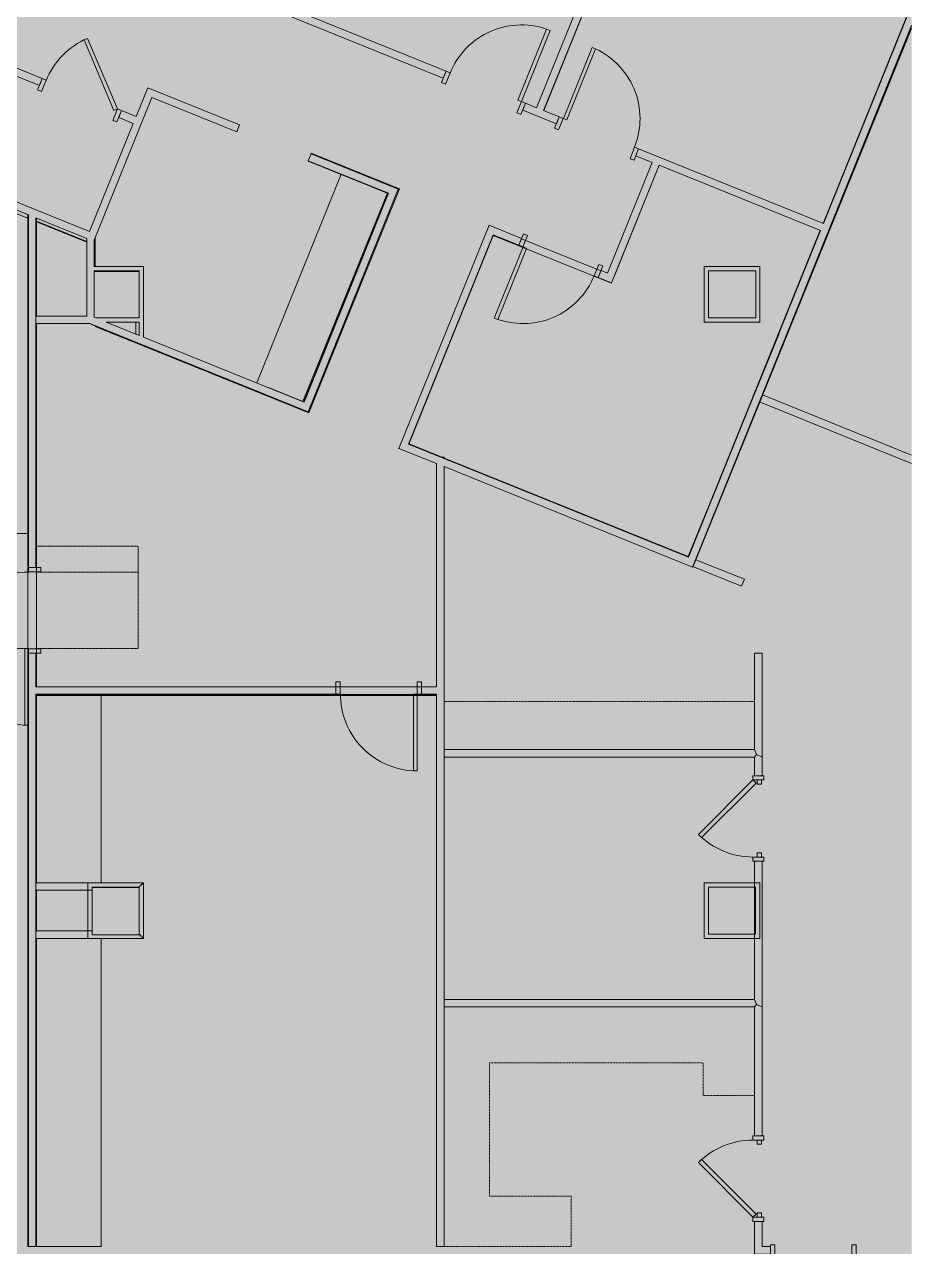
# Model space of a CAD drawing. Header units: inches. Extents: x 240 to 2111, y -1901 to 154.
# Drawn here: x 1696 to 2111, y -748 to -176 of the extents above; entities that cross this region are included whole.
import ezdxf

# ---------------------------------------------------------------- set-up
doc = ezdxf.new("R2010")
doc.units = ezdxf.units.IN
doc.header["$MEASUREMENT"] = 0
doc.linetypes.add('Dash', pattern=[0.25, 0.125, -0.125])
doc.linetypes.add('IMPORT-HIDDEN4 _2_', pattern=[0.09375, 0.0625, -0.03125])
doc.layers.get('DefPoints').update_dxf_attribs({"lineweight": 9})
for name, color, linetype, lineweight in [('8th floor - 800-805 background_dwg', 8, 'Continuous', 9), ('A-COLS', 52, 'Continuous', 13), ('A-DETL-GENF', 92, 'Continuous', 9), ('A-DOOR', 31, 'Continuous', 13), ('A-DOOR-FRAM', 31, 'Continuous', 20), ('A-Flor-Case-Demo', 7, 'IMPORT-HIDDEN4 _2_', 9), ('A-GENM', 13, 'Dash', 9), ('A-WALL', 113, 'Continuous', 13), ('A-Wall-Bldg', 7, 'Continuous', 9), ('A-Wall-Exst', 7, 'Continuous', 9), ('A-WALL-PATT', 111, 'Continuous', 13), ('I-WALL', 2, 'Continuous', 13), ('Q-CASE', 31, 'Continuous', 9)]:
    doc.layers.add(name, color=color, linetype=linetype, lineweight=lineweight)

# ---------------------------------------------------------------- blocks, each defined once
blk = doc.blocks.new('Single Flush - OTJ_SOLIDFLUSH_ALUM-4827086-FIRST FLOOR CONSTRUCTION')
at = {"layer": 'A-DOOR', "color": 8, "lineweight": 20}
for p, q in [((16.15625, 37.5625), (16.15625, 1.75)), ((17.90625, 37.5625), (16.15625, 37.5625)), ((17.90625, 1.75), (17.90625, 37.5625)), ((16.15625, 1.75), (17.90625, 1.75))]:
    blk.add_line(p, q, dxfattribs=at)
at = {"layer": 'A-DOOR', "lineweight": 9}
blk.add_arc((17.90625, 1.75), 35.8125, 90, 180.5, dxfattribs=at)
at = {"layer": 'A-DOOR-FRAM', "color": 8}
for p, q in [((-20, -4), (-20, 1.75)), ((-20, 1.75), (-18, 1.75)), ((-18, -4), (-18, 1.75)), ((18.000004, -4), (18.000004, 1.75)), ((18.000004, 1.75), (20.000004, 1.75)), ((20.000004, -4), (20.000004, 1.75)), ((-20, -4), (-18, -4)), ((18.000004, -4), (20.000004, -4))]:
    blk.add_line(p, q, dxfattribs=at)
blk = doc.blocks.new('Single Flush - OTJ_SOLIDFLUSH_ALUM-4827087-FIRST FLOOR CONSTRUCTION')
at = {"layer": 'A-DOOR', "color": 8, "lineweight": 20}
for p, q in [((16.15625, -1.75), (17.90625, -1.75)), ((16.15625, -37.5625), (16.15625, -1.75)), ((17.90625, -1.75), (17.90625, -37.5625)), ((17.90625, -37.5625), (16.15625, -37.5625))]:
    blk.add_line(p, q, dxfattribs=at)
at = {"layer": 'A-DOOR', "lineweight": 9}
blk.add_arc((17.90625, -1.75), 35.8125, 179.5, 270, dxfattribs=at)
at = {"layer": 'A-DOOR-FRAM', "color": 8}
for p, q in [((-20, 4), (-20, -1.75)), ((-20, 4), (-18, 4)), ((-18, 4), (-18, -1.75)), ((18.000004, 4), (18.000004, -1.75)), ((18.000004, 4), (20.000004, 4)), ((20.000004, 4), (20.000004, -1.75)), ((-20, -1.75), (-18, -1.75)), ((18.000004, -1.75), (20.000004, -1.75))]:
    blk.add_line(p, q, dxfattribs=at)
blk = doc.blocks.new('Single Flush - OTJ_SOLIDFLUSH_ALUM-4852181-FIRST FLOOR CONSTRUCTION')
at = {"layer": 'A-DOOR', "color": 8, "lineweight": 20}
for p, q in [((-7.42, 27.07), (-8.65, 25.84)), ((-8.65, 25.84), (16.67, 0.51)), ((17.91, 1.75), (-7.42, 27.07)), ((16.67, 0.51), (17.91, 1.75))]:
    blk.add_line(p, q, dxfattribs=at)
at = {"layer": 'A-DOOR', "lineweight": 9}
blk.add_arc((17.91, 1.75), 35.81, 135, 180.5, dxfattribs=at)
at = {"layer": 'A-DOOR-FRAM', "color": 8}
for p, q in [((-20, -4), (-20, 1.75)), ((-20, 1.75), (-18, 1.75)), ((-18, -4), (-18, 1.75)), ((18, -4), (18, 1.75)), ((18, 1.75), (20, 1.75)), ((20, -4), (20, 1.75)), ((-20, -4), (-18, -4)), ((18, -4), (20, -4))]:
    blk.add_line(p, q, dxfattribs=at)
blk = doc.blocks.new('Single Flush - OTJ_SOLIDFLUSH_ALUM-4957315-FIRST FLOOR CONSTRUCTION')
at = {"layer": 'A-DOOR', "lineweight": 20}
for p, q in [((17.91, -3.5), (17.91, -1.75)), ((17.91, -1.75), (20, -1.75)), ((53.72, -3.5), (17.91, -3.5)), ((53.72, -1.75), (53.72, -3.5))]:
    blk.add_line(p, q, dxfattribs=at)
at = {"layer": 'A-DOOR', "lineweight": 9}
blk.add_arc((17.91, -1.75), 35.81, 179.5, 0, dxfattribs=at)
at = {"layer": 'A-DOOR-FRAM'}
for p, q in [((-20, 4), (-20, -1.75)), ((-20, 4), (-18, 4)), ((-18, 4), (-18, -1.75)), ((18, 4), (18, -1.75)), ((18, 4), (20, 4)), ((20, 4), (20, -1.75)), ((-20, -1.75), (-18, -1.75)), ((18, -1.75), (20, -1.75))]:
    blk.add_line(p, q, dxfattribs=at)
at = {"layer": 'A-GENM'}
for p, q in [((-17.91, 49.56), (-29.91, 49.56)), ((-29.91, 1.75), (-29.91, 49.56)), ((-17.91, 49.56), (17.91, 49.56)), ((-17.91, 1.75), (-17.91, 49.56)), ((17.91, 1.75), (17.91, 49.56)), ((17.87, 1.75), (17.91, 1.75)), ((-35.91, -1.75), (-35.91, -61.56)), ((17.87, -1.75), (17.91, -1.75)), ((17.91, -1.75), (17.91, -61.56)), ((-35.91, -61.56), (17.91, -61.56))]:
    blk.add_line(p, q, dxfattribs=at)
blk = doc.blocks.new('Rectangular Column - 22X22-4979500-FIRST FLOOR CONSTRUCTION')
at = {"layer": 'A-COLS', "lineweight": 9}
blk.add_hatch(color=7, dxfattribs=at).paths.add_polyline_path([(11, -11), (11, 11), (-11, 11), (-11, -11)], flags=0)
at = {"layer": 'A-COLS', "color": 8, "lineweight": 20}
for p, q in [((11, 11), (-11, 11)), ((-11, 11), (-11, -11)), ((11, -11), (11, 11)), ((-11, -11), (11, -11))]:
    blk.add_line(p, q, dxfattribs=at)
blk = doc.blocks.new('8th floor - 800-805 background_dwg_C-Counter Top1 - 24_ Depth-4634366-FIRST FLOOR DEMOLITION-5390180-FIRST FLOOR CONSTRUCTION')
at = {"layer": 'Q-CASE', "color": 7}
for p, q in [((58.02, -0.75), (-47.26, -0.75)), ((-47.26, -24), (58.02, -24))]:
    blk.add_line(p, q, dxfattribs=at)
blk = doc.blocks.new('8th floor - 800-805 background_dwg_C-Counter Top - ADJ HEIGHT 2_7_ D-4634555-FIRST FLOOR DEMOLITION-5390181-FIRST FLOOR CONSTRUCTION')
at = {"layer": 'Q-CASE', "color": 7}
for p, q in [((40.52, 31), (-47.26, 31)), ((40.52, 0.75), (-47.26, 0.75))]:
    blk.add_line(p, q, dxfattribs=at)
blk = doc.blocks.new('8th floor - 800-805 background_dwg_C-Counter Top - ADJ HEIGHT 2_7_ D-4557805-FIRST FLOOR DEMOLITION-5390182-FIRST FLOOR CONSTRUCTION')
at = {"layer": 'Q-CASE', "color": 7}
blk.add_line((96.65, 0.75), (-47.26, 0.75), dxfattribs=at)
at = {"layer": 'Q-CASE', "color": 7, "flags": 128}
blk.add_lwpolyline([(96.65, 0.57), (96.65, 0.75), (96.65, 31), (-47.26, 31)], dxfattribs=at)
blk = doc.blocks.new('8th floor - 800-805 background_dwg-4807125-FIRST FLOOR CONSTRUCTION')
at = {"layer": 'A-Wall-Bldg'}
h = blk.add_hatch(color=256, dxfattribs=at)
h.paths.add_polyline_path([(1317.55, 942.53), (1317.55, 947.53), (1276.05, 947.53), (1276.05, 973.53), (1171.71, 973.55), (1171.71, 1285.55), (1166.74, 1285.55), (1166.74, 1281.56), (1166.74, 1281.56), (1166.72, 942.54), (1314.47, 942.53)], flags=0)
h.paths.add_polyline_path([(1271.05, 969.07), (1271.05, 947.53), (1171.7, 947.55), (1171.71, 969.09), (1271.05, 969.07)], flags=0)
for points in [[(732.74, 1282.6), (710.74, 1282.6), (710.74, 1260.6), (732.74, 1260.6)], [(1020.74, 1282.56), (998.74, 1282.56), (998.74, 1260.57), (1020.74, 1260.57)], [(710.98, 991.84), (710.98, 994.59), (710.71, 994.59), (710.71, 973.58), (710.98, 973.58), (710.98, 991.28)], [(1020.71, 972.57), (1020.67, 972.6), (998.98, 972.6), (998.98, 994.57), (998.71, 994.57), (998.71, 972.56), (1020.71, 972.56)]]:
    blk.add_hatch(color=256, dxfattribs=at).paths.add_polyline_path(points, flags=0)
at = {"layer": 'A-Flor-Case-Demo', "flags": 128}
for points in [[(934.48, 1137.03), (911.97, 1137.03), (911.97, 1282.09), (934.48, 1282.09)], [(1096.13, 1282.09), (1096.13, 1258.09), (1080.84, 1258.09), (1080.84, 1158.28), (1143.12, 1158.28), (1143.12, 1196.42), (1166.73, 1196.42), (1166.73, 1137.03), (1054.71, 1137.03), (1054.71, 1282.09)]]:
    blk.add_lwpolyline(points, close=True, dxfattribs=at)
at = {"layer": 'A-Wall-Bldg'}
blk.add_line((1020.71, 972.56), (998.7, 972.56), dxfattribs=at)
at = {"layer": 'A-Wall-Bldg', "flags": 128}
for points in [[(708.75, 1258.6), (734.75, 1258.6), (734.75, 1284.6), (708.75, 1284.6), (708.75, 1258.6)], [(710.74, 1260.6), (710.74, 1282.6), (732.74, 1282.6), (732.74, 1260.6), (710.74, 1260.6)], [(996.74, 1258.58), (1022.74, 1258.58), (1022.74, 1284.57), (996.74, 1284.57), (996.74, 1258.58)], [(998.74, 1260.57), (998.74, 1282.57), (1020.74, 1282.57), (1020.74, 1260.56), (998.74, 1260.56)], [(996.71, 970.57), (1022.72, 970.57), (1022.72, 996.56), (996.71, 996.56), (996.71, 970.57)], [(998.7, 972.57), (998.7, 994.57), (998.98, 994.57)]]:
    blk.add_lwpolyline(points, dxfattribs=at)
at = {"layer": 'A-Wall-Exst'}
for p, q in [((586.31, 1355.41), (688.55, 1314.08)), ((691.79, 1312.77), (844.52, 1251.02)), ((844.35, 1251.31), (791.72, 1120.58)), ((800.8, 1133.5), (905.11, 1133.5)), ((905.13, 1126.51), (905.13, 1086.51)), ((674.63, 1110.92), (772.02, 1071.58)), ((771.94, 1071.44), (765.31, 1054.98)), ((734.71, 993.09), (740.31, 993.09)), ((708.71, 974.1), (695.05, 974.1)), ((687.7, 946.36), (697.28, 970.08)), ((731.85, 946.61), (686.08, 946.61)), ((905.1, 946.58), (735.35, 946.58))]:
    blk.add_line(p, q, dxfattribs=at)
at = {"layer": 'A-Wall-Exst', "flags": 128}
for points in [[(798.45, 1137), (797.87, 1137), (797.87, 1135.58)], [(908.6, 946.55), (909.13, 946.55), (909.13, 1133.5), (1166.69, 1133.5)], [(736.75, 974.06), (777.06, 1073.85), (672.42, 1116.13), (655.79, 1074.95), (656.02, 1074.86)], [(774.46, 1074.44), (774.62, 1074.84), (672.42, 1116.13), (655.79, 1074.95), (656.02, 1074.86)], [(659.27, 1073.55), (659.5, 1073.46), (674.63, 1110.92)], [(776.57, 1073.58), (776.74, 1073.99), (773.49, 1075.3), (773.33, 1074.89)], [(735.35, 971.2), (745.05, 995.28), (768.56, 1053.67)], [(1166.7, 946.36), (1166.7, 946.54), (1022.72, 946.54), (1022.72, 996.56), (996.71, 996.56), (996.71, 946.57), (908.67, 946.57)], [(1019.22, 972.6), (1019.22, 946.57), (1000.21, 946.57), (1000.21, 972.6)], [(655.96, 872.05), (657.42, 871.46), (686.28, 942.86)], [(684.46, 942.61), (733.34, 942.61), (733.34, 942.86)], [(733.34, 942.86), (733.34, 942.61), (908.67, 942.61), (996.71, 942.61), (1022.72, 942.61), (1166.7, 942.61), (1166.7, 942.86)]]:
    blk.add_lwpolyline(points, dxfattribs=at)
at = {"layer": 'A-WALL-PATT', "color": 7, "lineweight": 9}
for p, q in [((1154.96, 1282.09), (1154.96, 1285.59)), ((845.68, 1254.63), (845.69, 1254.54)), ((845.75, 1254.52), (845.73, 1254.61)), ((635.81, 1183.6), (635.78, 1183.51)), ((797.87, 1135.58), (797.87, 1137)), ((791.62, 1120.54), (791.58, 1120.64)), ((674.63, 1110.92), (674.6, 1111.01)), ((674.6, 1111.01), (674.63, 1110.92)), ((656.02, 1074.86), (655.79, 1074.95)), ((774.62, 1074.84), (774.46, 1074.44)), ((659.5, 1073.46), (659.27, 1073.55)), ((710.98, 994.32), (710.71, 994.59)), ((710.71, 994.59), (710.98, 994.32)), ((997.88, 995.4), (998.98, 994.29)), ((1020.75, 994.6), (1021.55, 995.4)), ((733.34, 942.61), (733.34, 942.86)), ((733.34, 942.86), (733.34, 942.61)), ((909.13, 946.55), (908.6, 946.55)), ((996.71, 946.57), (996.95, 946.36)), ((996.95, 946.36), (996.71, 946.57)), ((1019.22, 946.57), (1019.68, 946.36)), ((1019.68, 946.36), (1019.22, 946.57)), ((1166.7, 946.54), (1166.7, 946.36)), ((1166.7, 942.86), (1166.7, 942.54))]:
    blk.add_line(p, q, dxfattribs=at)
at = {"layer": 'A-WALL-PATT', "color": 7, "lineweight": 9, "flags": 128}
for points in [[(768.83, 1285.6), (768.75, 1285.72)], [(937.98, 1282.09), (936.81, 1282.96), (937.98, 1285.59), (936.81, 1282.96), (934.48, 1282.09), (936.81, 1282.96)], [(1054.73, 1282.09), (1053.56, 1282.96), (1054.73, 1285.59), (1053.56, 1282.96), (1051.23, 1282.09), (1053.56, 1282.96), (1053.56, 1282.96)], [(771.75, 1284.42), (772, 1284.41)], [(848.78, 1253.29), (848.97, 1253.3)], [(716.2, 1215.06), (716.54, 1215.2)], [(694.1, 1159.94), (694.22, 1159.99)], [(798.92, 1138.16), (798.73, 1138.34)], [(791.78, 1120.49), (791.72, 1120.58)], [(672.66, 1115.57), (672.42, 1116.13)], [(744.96, 995.27), (745.05, 995.28)], [(908.56, 942.86), (908.67, 942.58)], [(908.6, 946.51), (908.67, 946.58)], [(996.83, 942.86), (996.71, 942.57)], [(999.74, 946.36), (1000.21, 946.57)], [(1022.49, 946.36), (1022.72, 946.56)], [(1022.6, 942.86), (1022.72, 942.56)]]:
    blk.add_lwpolyline(points, close=True, dxfattribs=at)
for points in [[(889.47, 1282.09), (889.47, 1282.96), (889.47, 1285.59)], [(946.68, 1285.59), (946.68, 1282.96), (946.68, 1282.09)], [(986.68, 1282.09), (986.68, 1282.96), (986.68, 1285.59)], [(1114.96, 1285.59), (1114.96, 1282.96), (1114.96, 1282.09)], [(854.9, 1277.3), (855.71, 1276.97), (858.14, 1275.99)], [(1166.73, 1137.03), (1166.73, 1136.16), (1166.73, 1133.53)], [(773.49, 1075.3), (774.3, 1074.97), (776.74, 1073.99)], [(998.98, 994.29), (996.71, 996.57), (997.88, 995.4)], [(1021.55, 995.4), (1022.72, 996.56), (1020.75, 994.6)]]:
    blk.add_lwpolyline(points, dxfattribs=at)
at = {"layer": 'DefPoints'}
for p, q in [((713.05, 1216.61), (661.37, 1237.5)), ((710.76, 1210.25), (695.78, 1173.17)), ((908.67, 946.58), (908.67, 1133.52)), ((905.17, 1126.51), (905.17, 1086.51))]:
    blk.add_line(p, q, dxfattribs=at)
at = {"layer": 'DefPoints', "flags": 128}
for points in [[(796.92, 1355.41), (768.75, 1285.72), (596.33, 1355.41)], [(845.68, 1254.63), (772, 1284.41), (800.69, 1355.41)], [(1166, 1327.56), (1166, 1329.56), (1171, 1329.56), (1171, 1327.56), (1166, 1327.56)], [(1165.99, 1291.56), (1165.99, 1289.56), (1170.99, 1289.56), (1170.99, 1291.56), (1165.99, 1291.56)], [(1166.73, 1133.53), (1166.73, 1137.03), (1054.71, 1137.03), (1054.71, 1282.09), (1114.96, 1282.09), (1114.96, 1285.59), (1054.73, 1285.59), (986.68, 1285.59), (986.68, 1282.09), (1051.23, 1282.09), (1051.23, 1137.03), (937.98, 1137.03), (937.98, 1282.09), (946.68, 1282.09), (946.68, 1285.59), (937.98, 1285.59), (889.47, 1285.59), (889.47, 1282.09), (934.48, 1282.09), (934.48, 1137.03), (908.67, 1137.03), (802.24, 1137.03)], [(1166.74, 1285.59), (1154.96, 1285.59), (1154.96, 1282.09), (1170.24, 1282.09), (1170.24, 1289.56), (1166.74, 1289.56), (1166.74, 1285.59)], [(848.94, 1253.22), (848.97, 1253.3), (858.14, 1275.99), (854.9, 1277.3), (845.73, 1254.61)], [(844.39, 1251.29), (798.73, 1138.34), (791.58, 1120.64)], [(635.78, 1183.51), (635.81, 1183.6), (507.39, 1235.5), (507.35, 1235.39)], [(791.72, 1120.58), (694.22, 1159.99), (716.54, 1215.2), (716.3, 1215.3)], [(659.3, 1073.58), (674.37, 1110.87), (771.94, 1071.44)]]:
    blk.add_lwpolyline(points, dxfattribs=at)
for points in [[(948.68, 1286.34), (946.68, 1286.34), (946.68, 1281.34), (948.68, 1281.34)], [(948.68, 1285.34), (950.68, 1285.34), (950.68, 1283.34), (948.68, 1283.34)], [(984.68, 1285.34), (982.68, 1285.34), (982.68, 1283.34), (984.68, 1283.34)], [(984.68, 1286.34), (986.68, 1286.34), (986.68, 1281.34), (984.68, 1281.34)], [(1116.96, 1286.34), (1114.96, 1286.34), (1114.96, 1281.34), (1116.96, 1281.34)], [(1116.96, 1285.34), (1118.96, 1285.34), (1118.96, 1283.34), (1116.96, 1283.34)], [(1152.96, 1285.34), (1150.96, 1285.34), (1150.96, 1283.34), (1152.96, 1283.34)], [(1152.96, 1286.34), (1154.96, 1286.34), (1154.96, 1281.34), (1152.96, 1281.34)], [(948.68, 1281.34), (950.09, 1282.75), (975.55, 1257.3), (974.13, 1255.88)], [(1152.96, 1281.34), (1151.54, 1282.75), (1126.09, 1257.3), (1127.5, 1255.88)]]:
    blk.add_lwpolyline(points, close=True, dxfattribs=at)
at = {"layer": 'DefPoints'}
for centre, start, end in [((948.68, 1281.34), 315, 360), ((1152.96, 1281.34), 180, 225)]:
    blk.add_arc(centre, 36, start, end, dxfattribs=at)
at = {"layer": 'I-WALL', "color": 250}
for p, q in [((849.14, 1253.17), (597.53, 1355.41)), ((793.61, 1115.72), (793.7, 1115.93))]:
    blk.add_line(p, q, dxfattribs=at)
at = {"layer": 'I-WALL', "color": 10, "lineweight": 20}
for p, q in [((908.88, 946.55), (908.88, 1086.51)), ((687.49, 946.55), (697, 970.08))]:
    blk.add_line(p, q, dxfattribs=at)
at = {"layer": 'I-WALL', "color": 250, "flags": 128}
blk.add_lwpolyline([(739.96, 1293.49), (844.27, 1251.1), (791.54, 1120.6)], dxfattribs=at)
at = {"rotation": 338}
blk.add_blockref('8th floor - 800-805 background_dwg_C-Counter Top1 - 24_ Depth-4634366-FIRST FLOOR DEMOLITION-5390180-FIRST FLOOR CONSTRUCTION', (718.32, 1093.54), dxfattribs=at)
for name, p in [('8th floor - 800-805 background_dwg_C-Counter Top - ADJ HEIGHT 2_7_ D-4634555-FIRST FLOOR DEMOLITION-5390181-FIRST FLOOR CONSTRUCTION', (956.18, 945.79)), ('8th floor - 800-805 background_dwg_C-Counter Top - ADJ HEIGHT 2_7_ D-4557805-FIRST FLOOR DEMOLITION-5390182-FIRST FLOOR CONSTRUCTION', (1070.06, 945.79))]:
    blk.add_blockref(name, p)

msp = doc.modelspace()

# ---------------------------------------------------------------- hatches: boundary and pattern name
at = {"layer": 'A-DETL-GENF'}
h = msp.add_hatch(color=254, dxfattribs=at)
h.paths.add_polyline_path([(768.71, -1901.45), (848.14, -1901.45), (893.48, -1789.26), (903.31, -1793.24), (859.57, -1901.45), (2110.78, -1901.45), (2110.78, -176.86), (2008.52, -429.97), (1892.39, -383.05), (1892.39, -747.55), (1888.89, -747.53), (1888.89, -489.42), (1881.89, -489.42), (1881.89, -485.92), (1888.89, -485.92), (1888.89, -381.64), (1871.3, -374.53), (1913.44, -270.22), (1928.64, -276.36), (1927.33, -279.61), (1915.37, -274.78), (1875.85, -372.6), (2006.58, -425.41), (2068.3, -272.67), (1992.86, -242.19), (1970.67, -297.12), (1964.41, -294.59), (1965.72, -291.35), (1968.74, -292.56), (1989.62, -240.88), (1981.97, -237.79), (1983.28, -234.55), (2069.61, -269.42), (2110.78, -167.52), (2110.78, 42.18), (1940.83, 110.88), (1553.94, 110.88), (1494.21, -36.95), (1610.28, -83.84), (1608.97, -87.09), (1480.15, -35.04), (1481.46, -31.8), (1490.97, -35.64), (1550.16, 110.88), (1346.5, 110.88), (1315.87, 35.15), (1393.31, 3.82), (1393.43, 4.11), (1413.83, -4.13), (1413.75, -4.44), (1444.38, -16.81), (1443.06, -20.06), (1412.41, -7.67), (1405.5, -24.75), (1385.1, -16.51), (1392, 0.57), (1294.39, 40.06), (1295.7, 43.3), (1312.62, 36.46), (1342.72, 110.88), (1145.86, 110.88), (1150.94, 108.82), (1148.52, 102.84), (1258.62, 58.3), (1257.31, 55.06), (1147.2, 99.6), (1139.52, 80.6), (1115.51, 90.32), (1123.83, 110.88), (631.53, 110.88), (624.73, 94.03), (792.9, 26), (797.01, 36.17), (959.52, -29.48), (958.26, -32.61), (992.67, -46.53), (992.63, -46.63), (994.78, -47.5), (992.9, -52.14), (941.31, -31.15), (849.57, 5.96), (814.09, -81.84), (958.72, -140.67), (994.81, -155.26), (1030.39, -67.29), (1026.24, -65.61), (1028.12, -60.98), (1029.71, -61.62), (1029.75, -61.53), (1058.18, -73.03), (1058.18, -73.13), (1059, -73.46), (1057.13, -78.1), (1037.81, -70.29), (1002.22, -158.26), (1015.08, -163.45), (1018.42, -155.21), (1038.81, -163.45), (1030.57, -183.85), (1010.17, -175.6), (1010.93, -173.71), (998.08, -168.51), (976.49, -221.88), (1215.66, -318.63), (1265.23, -195.93), (1222.67, -178.72), (1234.4, -149.74), (1090.72, -91.66), (1092.59, -87.03), (1095.23, -88.1), (1095.26, -88.03), (1285.7, -165.08), (1283.82, -169.72), (1280.66, -168.44), (1244.39, -258.21), (1281.37, -273.17), (1285.43, -263.13), (1305.83, -271.37), (1298.33, -289.91), (1307.84, -293.76), (1347.55, -195.48), (1317.23, -183.22), (1319.1, -178.59), (1496.33, -250.23), (1496.33, -250.28), (1637.87, -307.47), (1637.86, -1157.84), (1596.49, -1157.84), (1596.49, -1238.44), (1393.68, -1238.48), (1390.34, -1246.85), (1390.34, -1238.44), (1388.86, -1238.44), (1388.86, -855.25), (1285.16, -925.18), (1265.15, -975.36), (1229.33, -960.88), (1199.86, -980.75), (1179.39, -995), (1206.13, -1033.42), (1190.34, -1072.48), (1093.05, -928.2), (1092.62, -927.66), (1092.08, -927.23), (1091.46, -926.93), (1090.79, -926.79), (1090.1, -926.8), (1089.43, -926.97), (1088.82, -927.28), (1040.99, -959.53), (1028.72, -950.31), (1016.73, -940.73), (1005.04, -930.78), (993.65, -920.48), (982.58, -909.85), (971.84, -898.88), (960.67, -886.71), (951.38, -876), (941.31, -863.63), (932.34, -851.92), (923.37, -839.46), (914.79, -826.73), (906.6, -813.75), (898.8, -800.52), (891.41, -787.07), (884.43, -773.4), (877.86, -759.52), (871.72, -745.45), (866.01, -731.2), (860.73, -716.79), (855.89, -702.22), (851.5, -687.51), (847.55, -672.68), (895.3, -640.47), (895.87, -640), (896.35, -639.3), (896.59, -638.72), (896.69, -637.99), (896.59, -637.19), (896.31, -636.49), (811.28, -510.38), (305.2, -510.38), (305.2, -339.24), (300.95, -339.24), (300.95, -335.74), (343.64, -335.74), (357.87, -300.53), (351.67, -298.02), (362.17, -272.03), (368.37, -274.53), (394.3, -210.28), (355.22, -194.49), (356.53, -191.24), (362.31, -193.57), (381.76, -145.42), (375.99, -143.08), (377.3, -139.84), (416.41, -155.63), (461.67, -43.6), (434.32, -32.55), (437.22, -25.37), (440.47, -26.68), (438.87, -30.62), (552.11, -76.36), (596.87, 34.43), (483.64, 80.18), (475.59, 60.26), (481.6, 57.83), (472.61, 35.57), (466.6, 38), (455.45, 10.41), (452.21, 11.72), (463.35, 39.31), (450.36, 44.57), (459.35, 66.82), (472.35, 61.57), (481.71, 84.74), (598.18, 37.68), (627.76, 110.88), (239.63, 110.88), (239.63, -1901.45), (699.56, -1901.45)], flags=0)
h.paths.add_polyline_path([(2042.78, -1867.18), (1791.78, -1867.14), (1791.78, -1754.78), (1749.79, -1754.77), (1749.79, -1772.24), (1727.79, -1772.24), (1727.79, -1754.77), (1697.8, -1754.77), (1697.85, -1292.15), (1701.85, -1294.47), (1713.86, -1294.47), (1713.86, -1292.15), (1734.76, -1292.74), (1734.76, -1303.1), (1734.84, -1302.52), (1734.84, -1318.53), (1701.85, -1318.49), (1701.85, -1414.52), (1805.83, -1414.53), (1805.83, -1318.54), (1776.85, -1318.53), (1776.85, -1302.53), (1838.84, -1302.53), (1838.84, -1314.53), (1838.84, -1314.54), (1838.84, -1318.54), (1809.84, -1318.54), (1809.84, -1414.54), (1913.83, -1414.55), (1913.84, -1318.55), (1880.85, -1318.55), (1880.85, -1302.54), (1942.84, -1302.55), (1942.84, -1314.55), (1942.84, -1314.56), (1942.84, -1318.55), (1984.84, -1318.55), (1984.85, -1302.55), (2016.85, -1302.55), (2016.85, -1292.19), (2020.86, -1292.19), (2020.86, -1287.79), (2037.86, -1287.8), (2037.86, -1292.2), (2041.86, -1292.2), (2041.83, -1516.2), (2024.82, -1516.21), (2024.82, -1451.2), (1895.83, -1451.19), (1895.82, -1455.33), (1890.83, -1455.33), (1890.83, -1428.02), (1713.83, -1428.02), (1713.82, -1454.52), (1701.82, -1454.52), (1701.82, -1571.24), (1890.81, -1571.25), (1890.83, -1494.33), (1895.83, -1494.33), (1895.83, -1511.19), (1939.54, -1511.2), (1939.54, -1516.19), (1895.82, -1516.19), (1895.82, -1564.19), (1983.82, -1564.19), (1983.82, -1516.2), (1978.54, -1516.19), (1978.54, -1511.2), (1988.82, -1511.2), (1988.81, -1655.26), (1978.24, -1655.26), (1978.24, -1650.26), (1983.81, -1650.25), (1983.81, -1610.67), (1964.48, -1610.67), (1964.48, -1590.14), (1923.81, -1590.15), (1923.81, -1650.25), (1939.24, -1650.26), (1939.24, -1655.26), (1923.81, -1655.27), (1923.8, -1671.22), (1918.81, -1671.22), (1918.81, -1595.25), (1701.8, -1595.25), (1701.8, -1715.23), (1724.02, -1715.23), (1724.02, -1742.37), (1887.8, -1742.37), (1887.8, -1715.25), (1918.8, -1715.25), (1918.81, -1710.22), (1923.8, -1710.22), (1923.8, -1715.25), (2024.8, -1715.26), (2024.81, -1650.26), (2042.81, -1650.26), (2042.78, -1820.31), (2037.8, -1820.31), (2037.78, -1720.27), (1985.8, -1720.27), (1985.8, -1761.17), (2015.78, -1761.17), (2015.79, -1750.26), (2037.79, -1750.26), (2037.78, -1772.26), (2015.78, -1772.26), (2015.78, -1766.17), (1837.78, -1766.16), (1837.79, -1862.15), (2037.78, -1862.15), (2037.8, -1859.32), (2042.78, -1859.31), (2042.78, -1862.18)], flags=0)
h.paths.add_polyline_path([(1832.78, -1862.15), (1832.79, -1862.14), (1832.79, -1754.79), (1796.79, -1754.78), (1796.79, -1862.14)], flags=0)
h.paths.add_polyline_path([(1749.78, -1855.24), (1727.78, -1855.24), (1727.79, -1833.24), (1749.79, -1833.24)], flags=0)
h.paths.add_polyline_path([(1203.49, -1816.96), (1180.75, -1816.96), (1180.75, -1787.96), (1203.5, -1787.96), (1203.49, -1816.96)], flags=0)
h.paths.add_polyline_path([(1434.17, -1800.49), (1411.58, -1767.17), (1435.8, -1750.77), (1458.38, -1784.08), (1434.17, -1800.49)], flags=0)
h.paths.add_polyline_path([(1895.8, -1761.17), (1975.79, -1761.17), (1975.79, -1720.26), (1895.8, -1720.26), (1895.8, -1761.16)], flags=0)
h.paths.add_polyline_path([(1720.02, -1745.23), (1720.02, -1721.23), (1701.79, -1721.23), (1701.8, -1745.23), (1703.47, -1745.23)], flags=0)
h.paths.add_polyline_path([(2029.8, -1715.26), (2037.81, -1715.26), (2037.78, -1655.26), (2029.81, -1655.26), (2029.8, -1715.26)], flags=0)
h.paths.add_polyline_path([(1983.81, -1605.67), (1983.82, -1605.67), (1983.82, -1569.2), (1968.48, -1569.2), (1968.48, -1605.67), (1983.81, -1605.67)], flags=0)
h.paths.add_polyline_path([(1895.82, -1590.25), (1918.81, -1590.25), (1918.81, -1569.19), (1895.82, -1569.19), (1895.81, -1576.26), (1701.81, -1576.24), (1701.81, -1590.25), (1895.82, -1590.25)], flags=0)
h.paths.add_polyline_path([(1963.19, -1585.14), (1964.48, -1585.13), (1964.48, -1569.2), (1923.82, -1569.2), (1923.82, -1585.14)], flags=0)
h.paths.add_polyline_path([(1234.53, -1515.77), (1222.19, -1497.55), (1240.4, -1485.21), (1252.74, -1503.43)], flags=0)
h.paths.add_polyline_path([(2037.83, -1511.2), (2037.83, -1463.16), (2029.83, -1463.16), (2029.83, -1511.2)], flags=0)
h.paths.add_polyline_path([(1461.83, -1461.61), (1439.83, -1461.61), (1439.83, -1439.61), (1461.83, -1439.61)], flags=0)
h.paths.add_polyline_path([(2037.84, -1447.2), (2037.84, -1411.21), (2013.84, -1411.2), (2013.84, -1447.2), (2031.26, -1447.2)], flags=0)
h.paths.add_polyline_path([(2009.83, -1447.2), (2009.84, -1407.2), (2037.84, -1407.2), (2037.84, -1323.57), (1937.84, -1323.55), (1937.84, -1318.56), (1925.84, -1318.56), (1925.84, -1334.55), (1917.83, -1334.55), (1917.83, -1413.15), (1927.29, -1413.15), (1927.29, -1428.02), (1895.84, -1428.02), (1895.84, -1447.19), (2001.61, -1447.2)], flags=0)
h.paths.add_polyline_path([(1713.83, -1427.99), (1711.83, -1426.53), (1711.86, -1426.55)], flags=0)
h.paths.add_polyline_path([(1909.83, -1423.67), (1909.83, -1418.55), (1713.83, -1418.52), (1713.83, -1423.64), (1909.83, -1423.67)], flags=0)
h.paths.add_polyline_path([(2024.85, -1318.56), (2024.85, -1318.56), (2024.85, -1318.56)], flags=0)
h.paths.add_polyline_path([(1718.84, -1314.52), (1718.84, -1305.52), (1701.85, -1305.52), (1701.85, -1306.52), (1717.85, -1306.52), (1717.85, -1314.52)], flags=0)
h.paths.add_polyline_path([(1701.85, -1294.47), (1697.85, -1292.15), (1701.85, -1292.15)], flags=0)
h.paths.add_polyline_path([(1140.13, -1276.52), (1119.74, -1268.28), (1127.98, -1247.88), (1148.38, -1256.13)], flags=0)
h.paths.add_polyline_path([(1990.87, -1272.6), (1990.87, -1164.58), (2024.87, -1164.57), (2024.87, -1160.57), (2036.88, -1160.56), (2036.88, -1055.57), (2040.88, -1055.57), (2040.86, -1185.92), (2037.87, -1185.92), (2037.87, -1190.32), (2020.87, -1190.32), (2020.87, -1185.92), (2016.87, -1185.92), (2016.87, -1175.55), (1990.87, -1175.55)], flags=0)
h.paths.add_polyline_path([(1717.94, -1183.83), (1701.86, -1183.66), (1701.86, -1179.65), (1697.86, -1179.65), (1697.88, -1097.48), (1697.9, -985.53), (1702.89, -985.53), (1702.9, -1041.52), (1717.88, -1041.53), (1717.88, -1051.53), (1905.88, -1051.55), (1905.88, -1041.55), (1925.88, -1041.56), (1925.88, -1055.55), (1809.88, -1055.54), (1809.88, -1160.53), (1838.87, -1160.54), (1838.86, -1175.53), (1776.86, -1175.53), (1776.87, -1160.53), (1805.87, -1160.53), (1805.87, -1055.54), (1701.87, -1055.53), (1701.87, -1160.52), (1734.87, -1160.52), (1734.83, -1164.51), (1734.86, -1164.52), (1734.82, -1175.52), (1734.06, -1183.45), (1718.1, -1183.56)], flags=0)
h.paths.add_polyline_path([(1880.86, -1175.54), (1880.87, -1160.55), (1948.87, -1160.57), (1948.86, -1164.55), (1948.86, -1164.57), (1948.86, -1175.54)], flags=0)
h.paths.add_polyline_path([(1713.87, -1172.53), (1713.87, -1172.52), (1701.87, -1172.52)], flags=0)
h.paths.add_polyline_path([(1990.87, -1164.58), (1990.87, -1160.57), (2024.87, -1160.57), (2024.87, -1164.58), (1990.87, -1164.58)], flags=0)
h.paths.add_polyline_path([(1921.87, -1160.55), (1909.87, -1160.55), (1909.88, -1055.55), (1913.87, -1055.56), (1913.87, -1142.55), (1917.87, -1142.55), (1917.87, -1055.55), (1921.87, -1055.56), (1921.87, -1160.55)], flags=0)
h.paths.add_polyline_path([(2020.88, -1055.57), (2020.88, -1043.57), (2040.88, -1043.57), (2040.87, -1055.57), (2020.88, -1055.57)], flags=0)
h.paths.add_polyline_path([(1697.9, -898.37), (1697.92, -747.53), (1698.23, -747.53), (1698.23, -470.21), (1701.73, -470.21), (1701.73, -485.92), (1841.89, -485.96), (1841.89, -489.42), (1701.73, -489.42), (1701.73, -747.53), (2036.93, -747.57), (2036.93, -747.57), (2040.93, -747.57), (2040.93, -752.53), (1728.92, -752.53), (1728.9, -856.87), (1702.9, -856.88), (1702.9, -898.37)], flags=0)
h.paths.add_polyline_path([(2037.9, -889.57), (2015.9, -889.57), (2015.9, -867.56), (2037.9, -867.57)], flags=0)
h.paths.add_polyline_path([(1702.9, -889.53), (1702.9, -867.53), (1749.9, -867.53), (1749.9, -889.53), (1702.9, -889.52)], flags=0)
h.paths.add_polyline_path([(1724.45, -851.87), (1724.45, -752.53), (1702.9, -752.53), (1702.9, -851.87), (1703.51, -851.87)], flags=0)
h.paths.add_polyline_path([(713.83, -737.92), (688.79, -727.81), (695.59, -710.99), (720.62, -721.11), (713.97, -737.56)], flags=0)
h.paths.add_polyline_path([(473.33, -647.04), (451.84, -638.35), (460.83, -616.1), (482.32, -624.78), (474.65, -643.75)], flags=0)
h.paths.add_polyline_path([(1749.98, -601.81), (1727.98, -601.81), (1727.98, -579.53), (1749.94, -579.53), (1749.98, -579.81)], flags=0)
h.paths.add_polyline_path([(2037.94, -601.56), (2015.94, -601.56), (2015.94, -579.56), (2037.94, -579.56)], flags=0)
h.paths.add_polyline_path([(1698.23, -430.21), (1698.23, -265.39), (1114.16, -29.41), (1115.47, -26.16), (1601.7, -222.61), (1623.43, -168.83), (1632.93, -172.67), (1631.62, -175.92), (1625.36, -173.39), (1604.94, -223.92), (1643.89, -239.65), (1664.3, -189.12), (1657.58, -186.41), (1658.89, -183.16), (1704.64, -201.65), (1703.33, -204.89), (1667.55, -190.43), (1647.13, -240.97), (1726.79, -273.15), (1747.21, -222.62), (1740.42, -219.88), (1741.73, -216.63), (1748.52, -219.37), (1753.92, -206.01), (1796.89, -223.37), (1795.58, -226.62), (1755.86, -210.57), (1728.95, -277.16), (1728.95, -289.53), (1751.97, -289.53), (1751.97, -322.54), (1827.01, -352.86), (1866.45, -255.25), (1828.92, -240.09), (1830.23, -236.84), (1871.01, -253.32), (1828.95, -357.42), (1725.45, -315.6), (1725.45, -276.38), (1701.73, -266.8), (1701.73, -430.21)], flags=0)
h.paths.add_polyline_path([(1207.25, -339.45), (1214.16, -322.33), (967.57, -222.58), (990.66, -165.51), (987.76, -164.34), (967.88, -213.52), (918.75, -193.69), (908.54, -218.76), (1182.19, -329.32)], flags=0)
h.paths.add_polyline_path([(242.95, -339.24), (242.95, -335.74), (260.95, -335.74), (260.95, -339.24)], flags=0)
h.paths.add_polyline_path([(1749.97, -321.73), (1749.97, -315.53), (1734.61, -315.53), (1736.2, -316.17)], flags=0)
h.paths.add_polyline_path([(2037.97, -313.57), (2015.97, -313.56), (2015.97, -291.56), (2037.97, -291.57), (2037.97, -307.47)], flags=0)
h.paths.add_polyline_path([(1749.97, -291.53), (1749.97, -291.53), (1749.97, -291.53)], flags=0)
h.paths.add_polyline_path([(1277.93, -281.67), (1279.87, -276.88), (1242.89, -261.92), (1240.94, -266.73), (1277.19, -281.37)], flags=0)
h.paths.add_polyline_path([(1944.88, -222.81), (1929.12, -216.44), (1930.43, -213.19), (1935.63, -215.29), (1987.54, -86.83), (1990.78, -88.14), (1938.88, -216.61), (1946.19, -219.56)], flags=0)
h.paths.add_polyline_path([(395.64, -207.04), (399.56, -197.32), (372.21, -186.27), (384.55, -155.73), (411.9, -166.77), (415.05, -158.87), (385.01, -146.73), (365.55, -194.89), (394.33, -206.51)], flags=0)
h.paths.add_polyline_path([(965.12, -207.01), (983.1, -162.51), (938.76, -144.59), (920.65, -189.04), (963.25, -206.26)], flags=0)
h.paths.add_polyline_path([(1892.03, -201.45), (1723.86, -133.48), (1725.16, -130.26), (1802.23, -161.39), (1864.13, -8.18), (1867.37, -9.49), (1805.47, -162.71), (1893.34, -198.21)], flags=0)
h.paths.add_polyline_path([(1266.54, -192.69), (1276.93, -166.93), (1237.64, -151.05), (1227.23, -176.79), (1266.35, -192.61)], flags=0)
h.paths.add_polyline_path([(1012.81, -169.08), (1013.2, -168.1), (1000.35, -162.9), (999.95, -163.88), (1011.41, -168.51)], flags=0)
h.paths.add_polyline_path([(411.15, -168.63), (411.15, -168.63), (410.15, -168.23)], flags=0)
h.paths.add_polyline_path([(992.54, -160.88), (992.93, -159.9), (992.85, -159.86), (992.8, -159.98), (941.01, -139.07), (940.67, -139.9), (990.36, -160)], flags=0)
h.paths.add_polyline_path([(1672.52, -132.67), (1652.12, -124.43), (1652.12, -124.36), (1651.93, -124.29), (1658.82, -107.23), (1646.06, -102.07), (1647.37, -98.83), (1660.13, -103.99), (1660.17, -103.89), (1668.75, -107.36), (1720.61, 21.02), (1710.42, 25.14), (1720.16, 49.25), (1744.26, 39.51), (1734.52, 15.4), (1723.85, 19.68), (1671.99, -108.67), (1680.57, -112.13), (1680.57, -112.2), (1688.07, -115.27), (1686.76, -118.52), (1679.43, -115.56), (1672.57, -132.53)], flags=0)
h.paths.add_polyline_path([(2000.45, -89.89), (1980.05, -81.64), (1988.29, -61.24), (2008.69, -69.49), (2008.39, -70.23)], flags=0)
h.paths.add_polyline_path([(1077.07, -14.42), (1072.05, -12.39), (1073.36, -9.15), (1078.38, -11.18)], flags=0)
h.paths.add_polyline_path([(1146.74, 103.78), (1148.33, 107.72), (1140.52, 110.88), (1129.18, 110.88), (1146.73, 103.78)], flags=0)
at = {"layer": 'A-WALL'}
msp.add_hatch(color=250, dxfattribs=at).paths.add_polyline_path([(1747.21, -313.53), (1749.97, -313.53), (1749.97, -291.81), (1728.95, -291.81), (1728.95, -313.24), (1729.66, -313.53)], flags=0)
at = {"layer": 'A-WALL-PATT', "lineweight": 9}
h = msp.add_hatch(color=7, dxfattribs=at)
h.paths.add_polyline_path([(2068.3, -272.67), (2069.61, -269.42), (1983.28, -234.55), (1981.97, -237.79), (2060.27, -269.42)], flags=0)
h.paths.add_polyline_path([(1944.88, -222.81), (1946.19, -219.56), (1930.43, -213.19), (1929.12, -216.44), (1935.63, -219.07)], flags=0)
h.paths.add_polyline_path([(1892.03, -201.45), (1893.34, -198.21), (1725.16, -130.26), (1723.85, -133.5), (1876.89, -195.34)], flags=0)
h.paths.add_polyline_path([(1686.76, -118.52), (1688.07, -115.27), (1647.37, -98.83), (1646.06, -102.07), (1678.73, -115.27)], flags=0)
h.paths.add_polyline_path([(1608.97, -87.09), (1610.28, -83.84), (1481.46, -31.8), (1480.15, -35.04), (1601.7, -84.15)], flags=0)
h.paths.add_polyline_path([(1443.06, -20.06), (1444.38, -16.81), (1413.71, -4.44), (1412.41, -7.67), (1413.83, -8.25)], flags=0)
h = msp.add_hatch(color=7, dxfattribs=at)
h.paths.add_polyline_path([(1725.48, -276.4), (1726.79, -273.15), (1115.47, -26.16), (1114.16, -29.41), (1725.45, -276.38)], flags=0)
h.paths.add_polyline_path([(1077.07, -14.42), (1078.38, -11.18), (1073.36, -9.15), (1072.05, -12.39), (1073.36, -12.92)], flags=0)
for points in [[(1938.88, -216.61), (1990.78, -88.14), (1987.54, -86.83), (1935.63, -215.29)], [(2008.52, -429.97), (2110.78, -176.86), (2110.78, -167.52), (2005.27, -428.66), (2006.58, -429.19)], [(1728.73, -277.71), (1757.17, -207.32), (1753.92, -206.01), (1725.48, -276.4), (1727.37, -277.16)], [(1795.58, -226.62), (1796.89, -223.37), (1757.17, -207.32), (1755.86, -210.57)], [(1869.7, -256.56), (1871.01, -253.32), (1830.23, -236.84), (1828.92, -240.09), (1866.45, -255.25)], [(1971.98, -293.87), (1992.86, -242.19), (1989.62, -240.88), (1968.74, -292.56)], [(1828.95, -357.42), (1869.7, -256.56), (1866.45, -255.25), (1825.7, -356.11), (1827.01, -356.64)], [(1698.23, -428.21), (1701.73, -428.21), (1701.73, -266.8), (1698.23, -265.39), (1698.23, -392.21)], [(1875.85, -372.6), (1916.68, -271.53), (1913.44, -270.22), (1872.61, -371.28)], [(1728.95, -313.24), (1728.95, -277.16), (1728.73, -277.71), (1725.45, -276.38), (1725.45, -311.83), (1726.86, -312.4)], [(1728.95, -291.53), (1751.97, -291.53), (1751.97, -289.53), (1728.95, -289.53)], [(1751.97, -322.54), (1751.97, -291.53), (1749.97, -291.53), (1749.97, -321.73)], [(1825.7, -356.11), (1827.01, -352.86), (1725.45, -311.83), (1725.45, -315.6), (1817.67, -352.86)], [(1749.79, -315.53), (1749.97, -315.53), (1749.97, -313.53), (1729.66, -313.53), (1734.61, -315.53), (1747.21, -315.53)], [(2005.27, -428.66), (2006.58, -425.41), (1872.61, -371.28), (1871.3, -374.53), (1997.24, -425.41)], [(1892.39, -747.55), (1892.39, -383.05), (1888.89, -381.64), (1888.89, -747.55)], [(1698.23, -747.55), (1701.73, -747.55), (1701.73, -485.96), (1698.23, -485.96), (1698.23, -643.75)]]:
    msp.add_hatch(color=7, dxfattribs=at).paths.add_polyline_path(points, flags=0)
h = msp.add_hatch(color=7, dxfattribs=at)
h.paths.add_polyline_path([(1747.21, -222.62), (1748.52, -219.37), (1741.73, -216.63), (1740.42, -219.88)], flags=0)
h.paths.add_polyline_path([(1703.33, -204.89), (1704.64, -201.65), (1658.89, -183.16), (1657.58, -186.41), (1698.23, -202.83)], flags=0)
h.paths.add_polyline_path([(1631.62, -175.92), (1632.93, -172.67), (1626.67, -170.14), (1625.36, -173.39)], flags=0)
h = msp.add_hatch(color=7, dxfattribs=at)
h.paths.add_polyline_path([(1970.67, -297.12), (1971.98, -293.87), (1965.72, -291.35), (1964.41, -294.59), (1968.74, -296.34)], flags=0)
h.paths.add_polyline_path([(1927.33, -279.61), (1928.64, -276.36), (1916.68, -271.53), (1915.37, -274.78)], flags=0)
h = msp.add_hatch(color=7, dxfattribs=at)
h.paths.add_polyline_path([(1701.73, -485.96), (1701.73, -470.21), (1698.23, -470.21), (1698.23, -485.96)], flags=0)
h.paths.add_polyline_path([(1701.73, -430.21), (1701.73, -428.21), (1698.23, -428.21), (1698.23, -430.21)], flags=0)
h = msp.add_hatch(color=7, dxfattribs=at)
h.paths.add_polyline_path([(1888.77, -489.42), (1888.89, -489.42), (1888.89, -485.92), (1881.89, -485.92), (1881.89, -489.42)], flags=0)
h.paths.add_polyline_path([(1841.89, -489.42), (1841.89, -485.92), (1701.73, -485.96), (1701.73, -489.42)], flags=0)

# ---------------------------------------------------------------- linework, layer by layer
at = {"layer": 'A-WALL', "color": 8, "lineweight": 20}
msp.add_line((1749.97, -291.81), (1728.95, -291.81), dxfattribs=at)
at = {"layer": 'A-WALL', "lineweight": 9}
for p, q in [((1728.95, -291.81), (1728.95, -313.24)), ((1749.97, -313.53), (1749.97, -291.81)), ((1728.95, -313.24), (1729.66, -313.53)), ((1729.66, -313.53), (1749.97, -313.53))]:
    msp.add_line(p, q, dxfattribs=at)
at = {"layer": 'A-WALL'}
msp.add_line((1701.73, -312.67), (1701.73, -316.17), dxfattribs=at)
at = {"layer": 'I-WALL', "color": 8, "lineweight": 20}
for p, q in [((1114.16, -29.41), (1698.23, -265.39)), ((1987.54, -86.83), (1935.63, -215.29)), ((1938.88, -216.61), (1990.78, -88.14)), ((1723.85, -133.5), (1892.03, -201.45)), ((1893.34, -198.21), (1805.47, -162.71)), ((2110.78, -167.52), (2069.61, -269.42)), ((2008.52, -429.97), (2110.78, -176.86)), ((1704.64, -201.65), (1658.89, -183.16)), ((1667.55, -190.43), (1703.33, -204.89)), ((1892.03, -201.45), (1893.34, -198.21)), ((1703.33, -204.89), (1704.64, -201.65)), ((1728.95, -277.16), (1755.86, -210.57)), ((1753.92, -206.01), (1748.52, -219.37)), ((1796.89, -223.37), (1753.92, -206.01)), ((1755.86, -210.57), (1795.58, -226.62)), ((1741.73, -216.63), (1740.42, -219.88)), ((1748.52, -219.37), (1741.73, -216.63)), ((1930.43, -213.19), (1929.12, -216.44)), ((1929.12, -216.44), (1944.88, -222.81)), ((1935.63, -215.29), (1930.43, -213.19)), ((1946.19, -219.56), (1938.88, -216.61)), ((1747.21, -222.62), (1726.79, -273.15)), ((1740.42, -219.88), (1747.21, -222.62)), ((1944.88, -222.81), (1946.19, -219.56)), ((1795.58, -226.62), (1796.89, -223.37)), ((1830.23, -236.84), (1828.92, -240.09)), ((1871.01, -253.32), (1830.23, -236.84)), ((1983.28, -234.55), (1981.97, -237.79)), ((1981.97, -237.79), (1989.62, -240.88)), ((2069.61, -269.42), (1983.28, -234.55)), ((1726.79, -273.15), (1647.13, -240.97)), ((1828.92, -240.09), (1866.45, -255.25)), ((1989.62, -240.88), (1968.74, -292.56)), ((1970.67, -297.12), (1992.86, -242.19)), ((1992.86, -242.19), (2068.3, -272.67)), ((1866.45, -255.25), (1827.01, -352.86)), ((1828.95, -357.42), (1871.01, -253.32)), ((1698.23, -265.39), (1698.23, -430.21)), ((1701.73, -266.8), (1725.45, -276.38)), ((1701.73, -312.67), (1701.73, -266.8)), ((1913.44, -270.22), (1871.3, -374.53)), ((1928.64, -276.36), (1913.44, -270.22)), ((2068.3, -272.67), (2006.58, -425.41)), ((1725.45, -276.38), (1725.45, -312.67)), ((1728.95, -289.53), (1728.95, -277.16)), ((1875.85, -372.6), (1915.37, -274.78)), ((1915.37, -274.78), (1927.33, -279.61)), ((1927.33, -279.61), (1928.64, -276.36)), ((1751.97, -289.53), (1728.95, -289.53)), ((1751.97, -322.54), (1751.97, -289.53)), ((1728.95, -291.81), (1728.95, -291.53)), ((1728.95, -291.53), (1749.97, -291.53)), ((1749.97, -291.53), (1749.97, -291.81)), ((1965.72, -291.35), (1964.41, -294.59)), ((1964.41, -294.59), (1970.67, -297.12)), ((1968.74, -292.56), (1965.72, -291.35)), ((1701.73, -430.21), (1701.73, -316.17)), ((1726.86, -316.17), (1828.95, -357.42)), ((1749.97, -321.73), (1734.61, -315.53)), ((1734.61, -315.53), (1749.97, -315.53)), ((1749.97, -315.53), (1749.97, -321.73)), ((1827.01, -352.86), (1751.97, -322.54)), ((1871.3, -374.53), (1888.89, -381.64)), ((2006.58, -425.41), (1875.85, -372.6)), ((1888.89, -381.64), (1888.89, -485.92)), ((1892.39, -383.05), (2008.52, -429.97)), ((1892.39, -747.55), (1892.39, -383.05)), ((1698.23, -430.21), (1701.73, -430.21)), ((1701.73, -470.21), (1698.23, -470.21)), ((1698.23, -470.21), (1698.23, -747.55)), ((1701.73, -485.92), (1701.73, -470.21)), ((1841.89, -485.92), (1701.73, -485.92)), ((1701.73, -489.42), (1841.89, -489.42)), ((1701.73, -747.55), (1701.73, -489.42)), ((1841.89, -489.42), (1841.89, -485.92)), ((1888.89, -485.92), (1881.89, -485.92)), ((1881.89, -485.92), (1881.89, -489.42)), ((1881.89, -489.42), (1888.89, -489.42)), ((1888.89, -489.42), (1888.89, -747.55)), ((1698.23, -747.55), (1701.73, -747.55)), ((1888.89, -747.55), (1892.39, -747.55))]:
    msp.add_line(p, q, dxfattribs=at)
at = {"layer": 'I-WALL'}
for p, q in [((1725.45, -312.67), (1701.73, -312.67)), ((1701.73, -316.17), (1726.86, -316.17))]:
    msp.add_line(p, q, dxfattribs=at)

# ---------------------------------------------------------------- block references
at = {"layer": '8th floor - 800-805 background_dwg', "color": 7, "rotation": 270.0000000000001}
msp.add_blockref('8th floor - 800-805 background_dwg-4807125-FIRST FLOOR CONSTRUCTION', (755.37, 419.18), dxfattribs=at)
msp.add_blockref('8th floor - 800-805 background_dwg-4807125-FIRST FLOOR CONSTRUCTION', (755.37, 419.18), dxfattribs=at)
msp.add_blockref('8th floor - 800-805 background_dwg-4807125-FIRST FLOOR CONSTRUCTION', (755.37, 419.18), dxfattribs=at)
msp.add_blockref('8th floor - 800-805 background_dwg-4807125-FIRST FLOOR CONSTRUCTION', (755.37, 419.18), dxfattribs=at)
at = {"layer": 'A-COLS', "lineweight": 9}
msp.add_blockref('Rectangular Column - 22X22-4979500-FIRST FLOOR CONSTRUCTION', (1738.98, -590.81), dxfattribs=at)
at = {"layer": 'A-DOOR'}
for name, p, rotation in [('Single Flush - OTJ_SOLIDFLUSH_ALUM-4827086-FIRST FLOOR CONSTRUCTION', (1911.23, -207.32), 337.9999999999999), ('Single Flush - OTJ_SOLIDFLUSH_ALUM-4852181-FIRST FLOOR CONSTRUCTION', (1722.53, -210.76), 337.9999999999998), ('Single Flush - OTJ_SOLIDFLUSH_ALUM-4827087-FIRST FLOOR CONSTRUCTION', (1964.08, -228.68), 157.9999999999999), ('Single Flush - OTJ_SOLIDFLUSH_ALUM-4827086-FIRST FLOOR CONSTRUCTION', (1946.53, -285.48), 157.9999999999994), ('Single Flush - OTJ_SOLIDFLUSH_ALUM-4957315-FIRST FLOOR CONSTRUCTION', (1699.98, -450.21), 269.9999999999999)]:
    msp.add_blockref(name, p, dxfattribs=dict(at, rotation=rotation))
msp.add_blockref('Single Flush - OTJ_SOLIDFLUSH_ALUM-4827087-FIRST FLOOR CONSTRUCTION', (1861.89, -487.67), dxfattribs=at)

doc.saveas('drawing.dxf')
